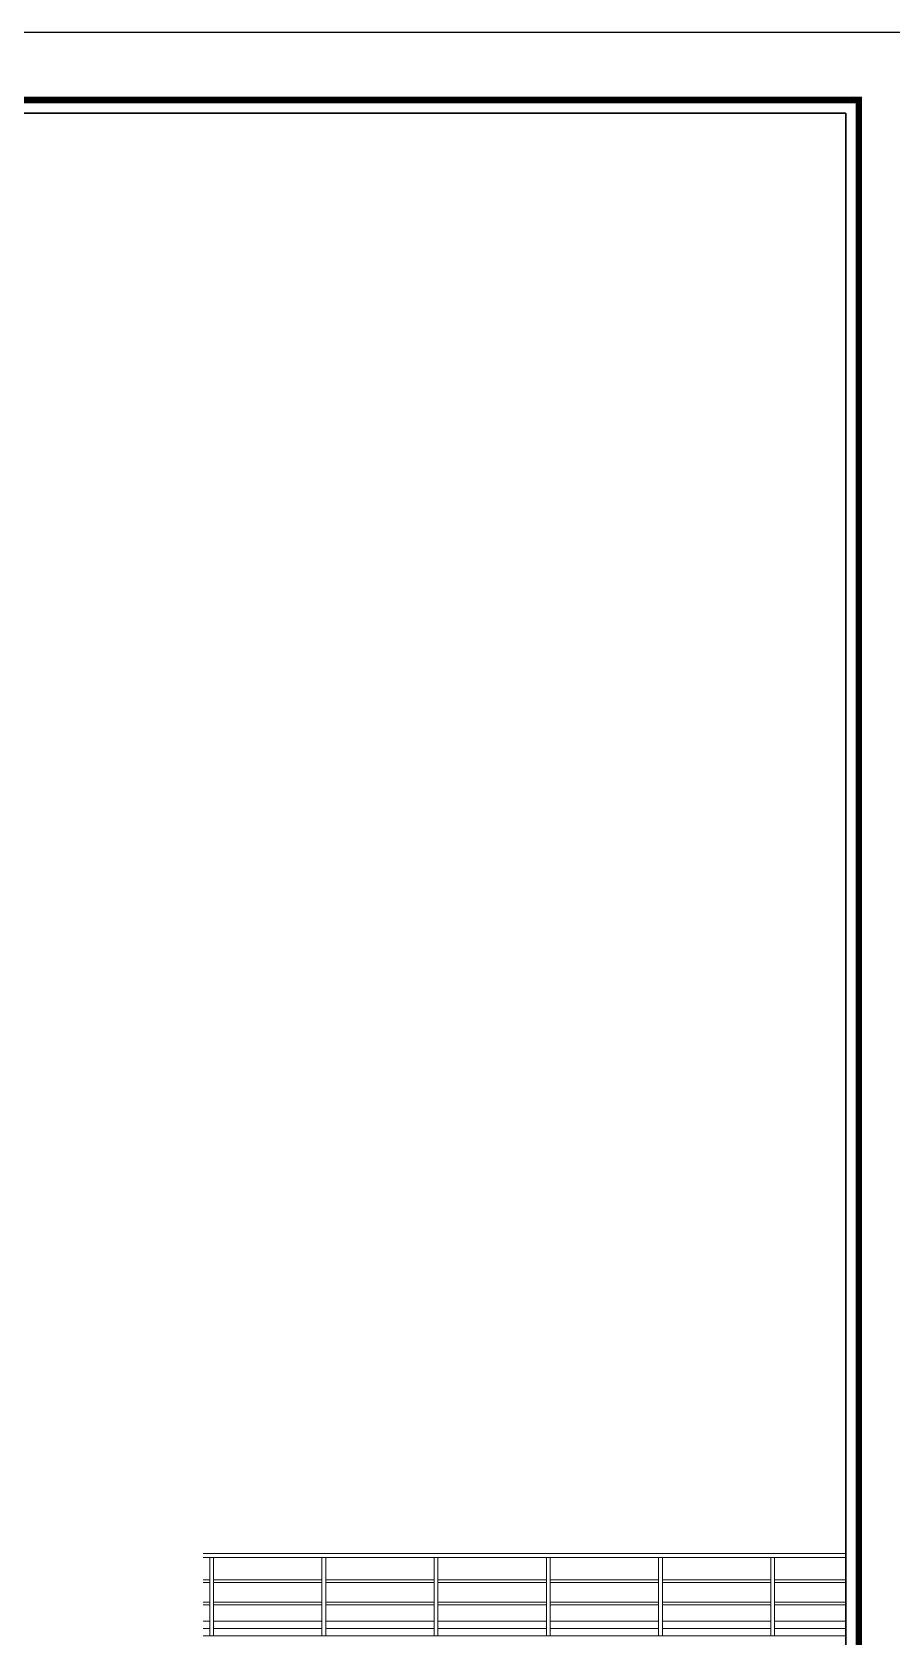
# Model space of a CAD drawing. Header units: inches. Extents: x 315041 to 662841, y -45540 to -35018.
# Drawn here: x 334240.4 to 334355.3, y -35846.6 to -35632.2 of the extents above; entities that cross this region are included whole.
import ezdxf

# ---------------------------------------------------------------- set-up
doc = ezdxf.new("R2010")
doc.units = ezdxf.units.IN
doc.header["$MEASUREMENT"] = 0
for name, color, linetype in [('2', 2, 'Continuous'), ('7', 7, 'Continuous'), ('AZNB-BN-TL-A- X- POWDER ELEVATION X W$0$TL- Steel Platform Structure', 30, 'Continuous'), ('BAO KHUNG', 31, 'Continuous')]:
    doc.layers.add(name, color=color, linetype=linetype)
doc.layers.add('AZNB-BN-TL-A- X- POWDER ELEVATION X W$0$TL-PILING', color=147, linetype='Continuous', lineweight=15)

# ---------------------------------------------------------------- blocks, each defined once
blk = doc.blocks.new('A$C75D82031')
at = {"layer": '2', "color": 157, "linetype": 'Continuous'}
blk.add_lwpolyline([(0, 420), (594, 420), (594, 0), (0, 0)], close=True, dxfattribs=at)
at = {"layer": '7', "color": 147, "linetype": 'Continuous'}
blk.add_lwpolyline([(12.33, 57.61), (581.67, 57.61), (581.67, 409.19), (12.33, 409.19)], close=True, dxfattribs=at)
at = {"layer": 'BAO KHUNG', "color": 167, "linetype": 'Continuous', "const_width": 0.871}
blk.add_lwpolyline([(10.59, 9.07), (583.41, 9.07), (583.41, 410.93), (10.59, 410.93)], close=True, dxfattribs=at)

msp = doc.modelspace()

# ---------------------------------------------------------------- linework, layer by layer
at = {"color": 8}
msp.add_lwpolyline([(333779.7734, -35643.0427), (334349.1113, -35643.0427), (334349.1113, -35994.6225), (333779.7734, -35994.6225)], close=True, dxfattribs=at)
at = {"layer": 'AZNB-BN-TL-A- X- POWDER ELEVATION X W$0$TL- Steel Platform Structure', "lineweight": 0, "ltscale": 1e-09}
msp.add_line((334349.1113, -35846.4811), (334263.2367, -35846.4811), dxfattribs=at)
at = {"layer": 'AZNB-BN-TL-A- X- POWDER ELEVATION X W$0$TL-PILING', "lineweight": 0, "ltscale": 1e-09}
for p, q in [((334263.2367, -35835.4811), (334339.095, -35835.4811)), ((334263.2367, -35835.9811), (334339.095, -35835.9811)), ((334264.095, -35846.4811), (334264.095, -35835.9811)), ((334264.595, -35846.4811), (334264.595, -35835.9811)), ((334279.095, -35846.4811), (334279.095, -35835.9811)), ((334279.595, -35846.4811), (334279.595, -35835.9811)), ((334294.095, -35846.4811), (334294.095, -35835.9811)), ((334294.595, -35846.4811), (334294.595, -35835.9811)), ((334309.095, -35846.4811), (334309.095, -35835.9811)), ((334309.595, -35846.4811), (334309.595, -35835.9811)), ((334324.095, -35846.4811), (334324.095, -35835.9811)), ((334324.595, -35846.4811), (334324.595, -35835.9811)), ((334339.095, -35835.4811), (334339.595, -35835.4811)), ((334339.095, -35835.4811), (334349.1113, -35835.4811)), ((334339.095, -35846.4811), (334339.095, -35835.9811)), ((334339.095, -35846.4811), (334339.095, -35835.9811)), ((334339.095, -35835.9811), (334349.1113, -35835.9811)), ((334339.595, -35846.4811), (334339.595, -35835.9811)), ((334339.595, -35846.4811), (334339.595, -35835.9811)), ((334263.2367, -35838.9811), (334264.095, -35838.9811)), ((334263.2367, -35839.3211), (334264.095, -35839.3211)), ((334264.595, -35838.9811), (334279.095, -35838.9811)), ((334264.595, -35839.3211), (334279.095, -35839.3211)), ((334279.595, -35838.9811), (334294.095, -35838.9811)), ((334279.595, -35839.3211), (334294.095, -35839.3211)), ((334294.595, -35838.9811), (334309.095, -35838.9811)), ((334294.595, -35839.3211), (334309.095, -35839.3211)), ((334309.595, -35838.9811), (334324.095, -35838.9811)), ((334309.595, -35839.3211), (334324.095, -35839.3211)), ((334324.595, -35838.9811), (334339.095, -35838.9811)), ((334324.595, -35839.3211), (334339.095, -35839.3211)), ((334339.595, -35838.9811), (334349.1113, -35838.9811)), ((334339.595, -35839.3211), (334349.1113, -35839.3211)), ((334263.2367, -35841.9811), (334264.095, -35841.9811)), ((334263.2367, -35842.3211), (334264.095, -35842.3211)), ((334264.595, -35841.9811), (334279.095, -35841.9811)), ((334264.595, -35842.3211), (334279.095, -35842.3211)), ((334279.595, -35841.9811), (334294.095, -35841.9811)), ((334279.595, -35842.3211), (334294.095, -35842.3211)), ((334294.595, -35841.9811), (334309.095, -35841.9811)), ((334294.595, -35842.3211), (334309.095, -35842.3211)), ((334309.595, -35841.9811), (334324.095, -35841.9811)), ((334309.595, -35842.3211), (334324.095, -35842.3211)), ((334324.595, -35841.9811), (334339.095, -35841.9811)), ((334324.595, -35842.3211), (334339.095, -35842.3211)), ((334339.595, -35841.9811), (334349.1113, -35841.9811)), ((334339.595, -35842.3211), (334349.1113, -35842.3211)), ((334263.2367, -35844.4858), (334264.095, -35844.4858)), ((334264.595, -35844.4858), (334279.095, -35844.4858)), ((334279.595, -35844.4858), (334294.095, -35844.4858)), ((334294.595, -35844.4858), (334309.095, -35844.4858)), ((334309.595, -35844.4858), (334324.095, -35844.4858)), ((334324.595, -35844.4858), (334339.095, -35844.4858)), ((334339.595, -35844.4858), (334349.1113, -35844.4858)), ((334263.2367, -35845.4858), (334264.095, -35845.4858)), ((334264.595, -35845.4858), (334279.095, -35845.4858)), ((334279.595, -35845.4858), (334294.095, -35845.4858)), ((334294.595, -35845.4858), (334309.095, -35845.4858)), ((334309.595, -35845.4858), (334324.095, -35845.4858)), ((334324.595, -35845.4858), (334339.095, -35845.4858)), ((334339.595, -35845.4858), (334349.1113, -35845.4858))]:
    msp.add_line(p, q, dxfattribs=at)

# ---------------------------------------------------------------- block references
at = {"color": 1}
msp.add_blockref('A$C75D82031', (333767.4424, -36052.2326), dxfattribs=at)

doc.saveas('drawing.dxf')
